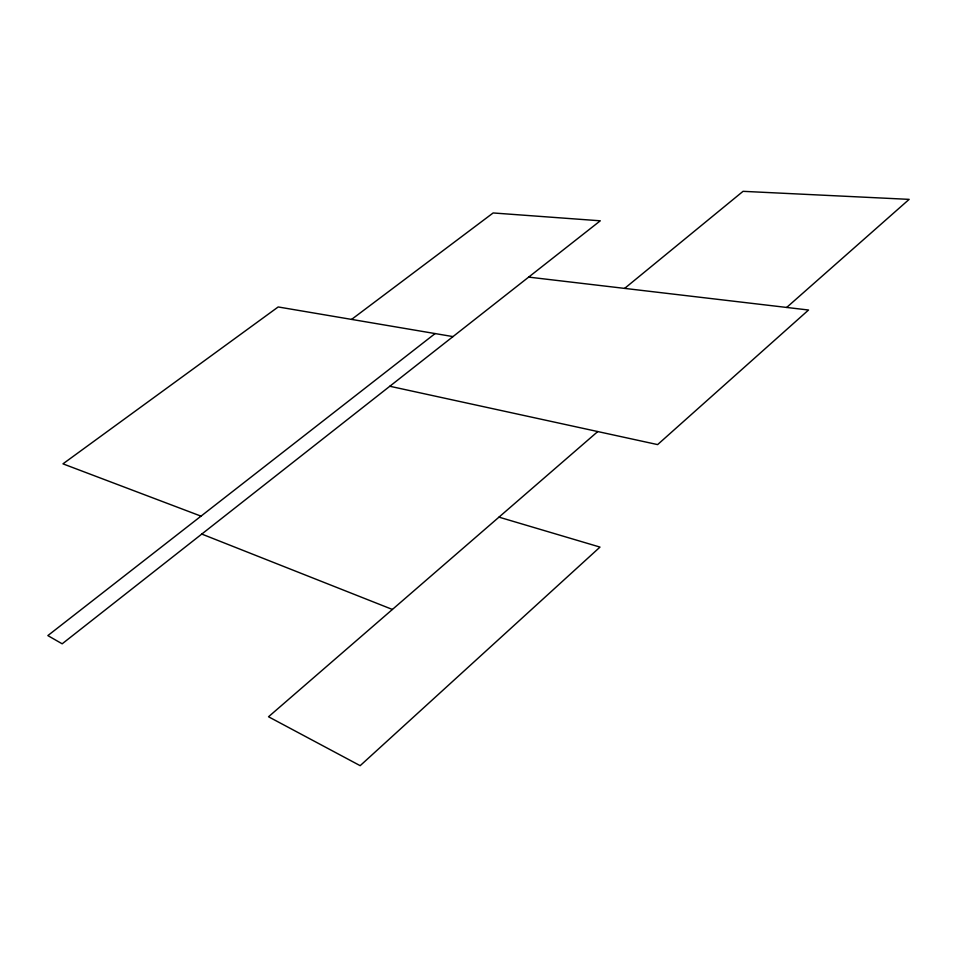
<?xml version="1.0" encoding="UTF-8"?>
<svg xmlns="http://www.w3.org/2000/svg" width="957" height="957" viewBox="0 0 957 957"><rect width="100%" height="100%" fill="white"/><g stroke="black" fill="none" stroke-linecap="round" stroke-linejoin="round"><path stroke-width="1.44" d="M786.678 307.448L909.15 199.367L743.063 191.328L624.634 288.392M597.766 431.559L268.522 716.769L360.167 765.672L600.003 547.093L498.98 517.139M435.112 333.574L47.85 635.592L62.169 643.81L600.29 220.804L493.142 212.956L351.59 319.411M528.671 277.111L808.533 310.02L657.615 444.598L389.822 386.257M452.984 336.601L278.188 306.958L62.959 463.846L201.018 516.146M201.783 534.066L392.406 609.453"/></g></svg>
